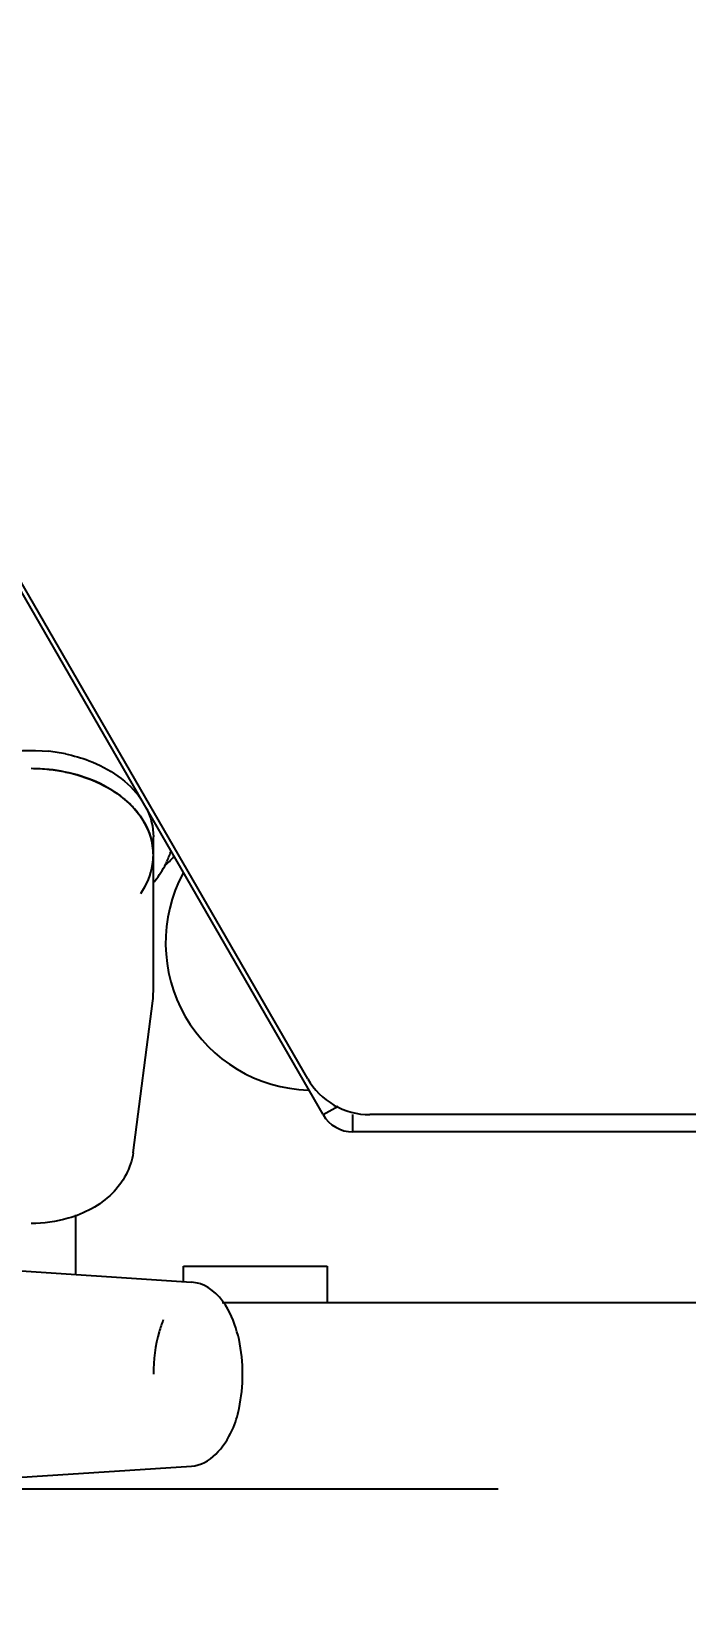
# Model space of a CAD drawing. Header units: millimetres. Extents: x 9130 to 9550, y -18883 to -17651.
# Drawn here: x 9357.064 to 9357.52, y -18046.949 to -18045.862 of the extents above; entities that cross this region are included whole.
import ezdxf

# ---------------------------------------------------------------- set-up
doc = ezdxf.new("R2010")
doc.units = ezdxf.units.MM
doc.linetypes.add('CENTER', pattern=[2, 1.25, -0.25, 0.25, -0.25])
for name, color, linetype in [('2706792_BM04DXF_CONTINUOUS_LINE', 7, 'Continuous'), ('3570567_DXF_CONTINUOUS_LINE', 7, 'Continuous'), ('3570568_DXF_CONTINUOUS_LINE', 7, 'Continuous'), ('3884027_DKREDXF_CONTINUOUS_LINE', 7, 'Continuous'), ('DEFAULT_1', 7, 'CENTER')]:
    doc.layers.add(name, color=color, linetype=linetype)
doc.styles.add('KOTE ZA MONNTAZU', font='simplex.shx', dxfattribs={"width": 0.7, "oblique": 8, "height": 3})
doc.dimstyles.new('KOTE ZA MONTAZU u cm', dxfattribs={"dimscale": 0, "dimtxt": 1.5, "dimasz": 1.5, "dimexe": 0.8, "dimexo": 0.1, "dimgap": 1, "dimtad": 1, "dimdec": 1, "dimlfac": 10, "dimzin": 12, "dimdsep": 46, "dimtxsty": 'KOTE ZA MONNTAZU', "dimcen": 1.5, "dimclrt": 1, "dimadec": 0, "dimazin": 0, "dimtfac": 1, "dimtdec": 1, "dimtmove": 0, "dimatfit": 3, "dimfxl": 1, "dimtolj": 2, "dimtzin": 0, "dimarcsym": 0})

# ---------------------------------------------------------------- blocks, each defined once
blk = doc.blocks.new('*D1102')
at = {"color": 0, "lineweight": -2, "transparency": 16777216}
for p, q in [((9345.4099, -18047.6265), (9345.4099, -18048.7074)), ((9359.4099, -18047.6265), (9359.4099, -18048.7074)), ((9346.0099, -18048.5074), (9358.8099, -18048.5074))]:
    blk.add_line(p, q, dxfattribs=at)
at = {"color": 0, "transparency": 16777216}
for points in [[(9346.0099, -18048.4074), (9346.0099, -18048.6074), (9345.4099, -18048.5074)], [(9358.8099, -18048.4074), (9358.8099, -18048.6074), (9359.4099, -18048.5074)]]:
    blk.add_solid(points, dxfattribs=at)
at = {"layer": 'Defpoints', "color": 0, "transparency": 16777216}
for p in [(9345.4099, -18047.5265), (9359.4099, -18047.5265), (9359.4099, -18048.5074)]:
    blk.add_point(p, dxfattribs=at)
at = {"color": 1, "transparency": 16777216, "insert": (9352.4099, -18047.7074), "char_height": 3, "width": 6.923188, "attachment_point": 5, "style": 'KOTE ZA MONNTAZU'}
blk.add_mtext('\\A2;{\\H0.4x;140 cm}', dxfattribs=at)

msp = doc.modelspace()

# ---------------------------------------------------------------- linework, layer by layer
at = {"layer": '2706792_BM04DXF_CONTINUOUS_LINE', "color": 7, "linetype": 'Continuous'}
msp.add_line((9357.1968, -18046.7467), (9358.721, -18046.7467), dxfattribs=at)
at = {"layer": '3570567_DXF_CONTINUOUS_LINE', "color": 7, "linetype": 'Continuous'}
msp.add_line((9357.0949, -18046.7272), (9357.0949, -18046.6856), dxfattribs=at)
at = {"layer": '3570568_DXF_CONTINUOUS_LINE', "color": 3, "linetype": 'Continuous'}
for p, q in [((9357.1699, -18046.7325), (9357.1699, -18046.7215)), ((9357.1699, -18046.7215), (9357.2699, -18046.7215)), ((9357.2699, -18046.7215), (9357.2699, -18046.7467))]:
    msp.add_line(p, q, dxfattribs=at)
msp.add_arc((9357.2599, -18046.4965), 0.1025, 151.7157, 268.1981, dxfattribs=at)
at = {"layer": '3884027_DKREDXF_CONTINUOUS_LINE', "color": 6, "linetype": 'Continuous'}
for p, q in [((9357.267, -18046.616), (9356.8331, -18045.8645)), ((9357.2563, -18046.591), (9356.8429, -18045.8751)), ((9357.1489, -18046.5304), (9357.1489, -18046.4227)), ((9357.1348, -18046.6425), (9357.1485, -18046.5368)), ((9358.2687, -18046.628), (9357.2878, -18046.628)), ((9356.9934, -18046.7205), (9357.1755, -18046.7325)), ((9356.9934, -18046.8725), (9357.1755, -18046.8605))]:
    msp.add_line(p, q, dxfattribs=at)
at = {"layer": '3884027_DKREDXF_CONTINUOUS_LINE', "color": 7, "linetype": 'Continuous'}
for p, q in [((9357.267, -18046.616), (9357.2774, -18046.61)), ((9357.2878, -18046.628), (9357.2878, -18046.616)), ((9358.2719, -18046.616), (9357.2996, -18046.616))]:
    msp.add_line(p, q, dxfattribs=at)
for centre, radius, start, end in [((9357.0643, -18046.4787), 0.1161, 78.295, 84.2154), ((9357.0639, -18046.495), 0.1197, 84.0689, 90.005), ((9357.0639, -18046.4949), 0.1196, 84.068, 90.006), ((9357.0643, -18046.4914), 0.116, 78.2942, 84.0778), ((9357.1054, -18046.4355), 0.0435, 8.5791, 11.4934), ((9357.1062, -18046.4354), 0.0427, 0.014, 8.593), ((9357.1062, -18046.4354), 0.0427, 0.0068, 8.6783), ((9357.1062, -18046.4354), 0.0427, 351.3189, 359.9932), ((9357.2878, -18046.604), 0.024, 210, 270)]:
    msp.add_arc(centre, radius, start, end, dxfattribs=at)
at = {"layer": '3884027_DKREDXF_CONTINUOUS_LINE', "color": 6, "linetype": 'Continuous'}
for centre, radius, start, end in [((9357.1204, -18046.4017), 0.055, 312.7765, 321.5951), ((9357.1042, -18046.4144), 0.0598, 334.6848, 342.6045), ((9357.1017, -18046.4133), 0.0626, 333.1545, 334.7285), ((9357.0935, -18046.408), 0.0724, 320.2126, 321.36), ((9357.0987, -18046.5304), 0.0502, 352.6402, 359.993), ((9357.2996, -18046.566), 0.05, 210, 270), ((9357.1739, -18046.7565), 0.024, 73.1713, 86.2144)]:
    msp.add_arc(centre, radius, start, end, dxfattribs=at)
at = {"layer": '3884027_DKREDXF_CONTINUOUS_LINE', "color": 7, "linetype": 'Continuous'}
for points in [[(9357.04, -18046.365), (9357.0517, -18046.3626), (9357.064, -18046.362), (9357.076, -18046.3632)], [(9357.0878, -18046.3777), (9357.1023, -18046.3807), (9357.1167, -18046.3867), (9357.1281, -18046.396)], [(9357.1281, -18046.396), (9357.1307, -18046.3982), (9357.1332, -18046.4004), (9357.1354, -18046.4029)], [(9357.143, -18046.4134), (9357.1398, -18046.4076), (9357.1353, -18046.4024), (9357.1304, -18046.3979)], [(9357.1354, -18046.4029), (9357.1415, -18046.4096), (9357.1462, -18046.418), (9357.148, -18046.4269)], [(9357.1443, -18046.4032), (9357.1472, -18046.4092), (9357.1489, -18046.416), (9357.1489, -18046.4227)], [(9357.1484, -18046.429), (9357.1476, -18046.4236), (9357.1457, -18046.4182), (9357.143, -18046.4134)], [(9357.1401, -18046.4621), (9357.1443, -18046.4561), (9357.1473, -18046.4491), (9357.1484, -18046.4418)], [(9357.1558, -18046.7587), (9357.1547, -18046.7615), (9357.1537, -18046.7643), (9357.1529, -18046.7671)], [(9357.1529, -18046.7671), (9357.1501, -18046.7766), (9357.1489, -18046.7866), (9357.1489, -18046.7965)]]:
    msp.add_open_spline(points, degree=3, dxfattribs=at)
for points, knots in [([(9357.0878, -18046.365), (9357.0934, -18046.3662), (9357.1131, -18046.3718), (9357.1317, -18046.384), (9357.1402, -18046.3963)], [0, 0, 0, 0, 0.274602, 1, 1, 1, 1]), ([(9357.1304, -18046.3979), (9357.1269, -18046.3949), (9357.111, -18046.3833), (9357.0913, -18046.3775), (9357.0763, -18046.3759)], [0, 0, 0, 0, 0.232948, 1, 1, 1, 1])]:
    msp.add_open_spline(points, degree=3, knots=knots, dxfattribs=at)
at = {"layer": '3884027_DKREDXF_CONTINUOUS_LINE', "color": 6, "linetype": 'Continuous'}
for points in [[(9357.1501, -18046.4532), (9357.1529, -18046.4496), (9357.1555, -18046.4457), (9357.1576, -18046.4416)], [(9357.0896, -18046.6881), (9357.0813, -18046.6905), (9357.0726, -18046.6917), (9357.0639, -18046.6917)], [(9357.2008, -18046.7514), (9357.1964, -18046.7436), (9357.1894, -18046.7361), (9357.1809, -18046.7335)], [(9357.2085, -18046.7724), (9357.2068, -18046.7652), (9357.2044, -18046.758), (9357.2008, -18046.7514)], [(9357.211, -18046.7965), (9357.211, -18046.7884), (9357.2102, -18046.7803), (9357.2085, -18046.7724)], [(9357.2085, -18046.8204), (9357.2102, -18046.8126), (9357.211, -18046.8045), (9357.211, -18046.7965)]]:
    msp.add_open_spline(points, degree=3, dxfattribs=at)
for points, knots in [([(9357.1348, -18046.6425), (9357.1335, -18046.653), (9357.1216, -18046.6743), (9357.1008, -18046.6849), (9357.0896, -18046.6881)], [0, 0, 0, 0, 0.476835, 1, 1, 1, 1]), ([(9357.1755, -18046.8605), (9357.1881, -18046.8597), (9357.2027, -18046.8423), (9357.2074, -18046.8256), (9357.2085, -18046.8204)], [0, 0, 0, 0, 0.704073, 1, 1, 1, 1])]:
    msp.add_open_spline(points, degree=3, knots=knots, dxfattribs=at)
at = {"layer": 'DEFAULT_1', "color": 2, "linetype": 'CENTER'}
msp.add_line((9356.1389, -18046.8762), (9358.721, -18046.8762), dxfattribs=at)

# ---------------------------------------------------------------- dimensions: what is measured, and where the dimension line sits
at = {"color": 4}
dim = msp.add_linear_dim(base=(9359.4099, -18048.5074), p1=(9345.4099, -18047.5265), p2=(9359.4099, -18047.5265), text='{\\H0.4x;<>}', dimstyle='KOTE ZA MONTAZU u cm', override={"dimscale": 1, "dimasz": 0.6, "dimexe": 0.2, "dimgap": 0.2, "dimpost": ' cm'}, dxfattribs=at)
dim.commit()
dim.dimension.update_dxf_attribs({"geometry": '*D1102', "text_midpoint": (9352.4099, -18048.5074), "dimtype": 160})

doc.saveas('drawing.dxf')
